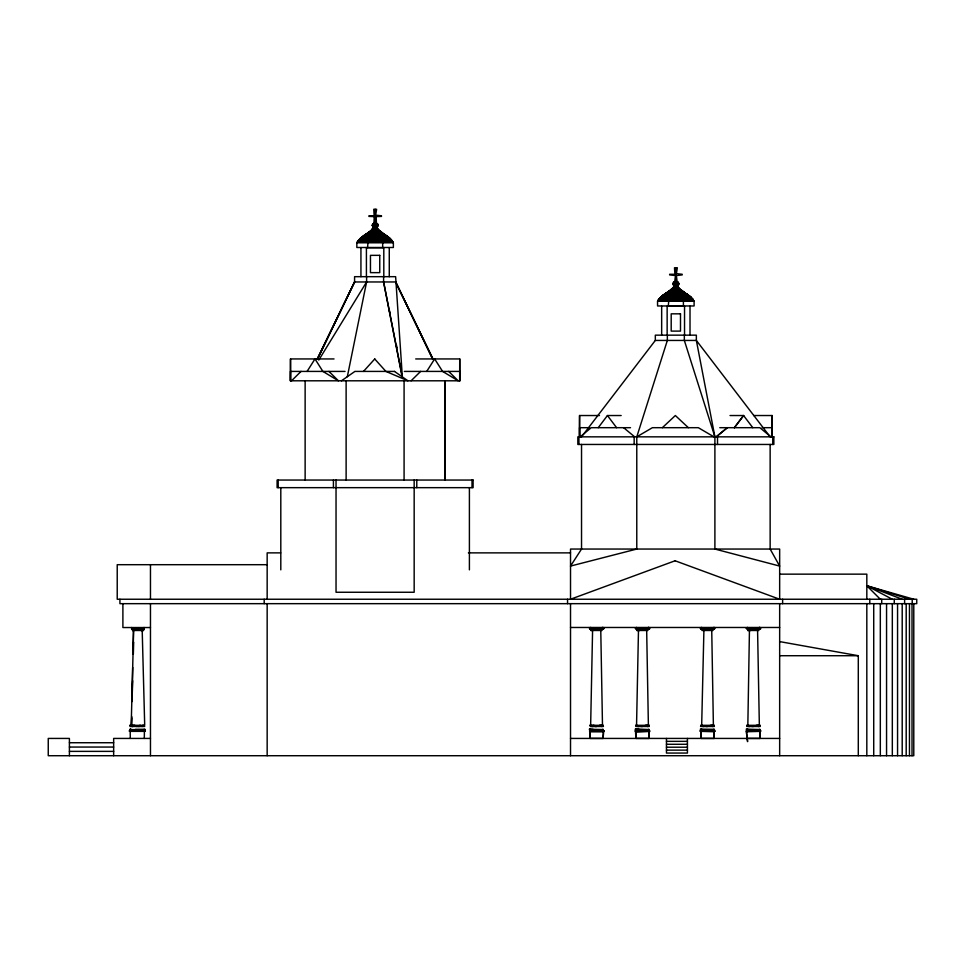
<?xml version="1.0" encoding="UTF-8"?>
<svg xmlns="http://www.w3.org/2000/svg" width="965" height="965" viewBox="0 0 965 965"><rect width="100%" height="100%" fill="white"/><g stroke="black" fill="none" stroke-linecap="round" stroke-linejoin="round"><path stroke-width="1.45" d="M589.748 731.735L590.278 738.418L590.206 731.735M590.278 738.418L603.053 738.43L603.776 730.963M635.489 730.951L635.899 738.418L636.104 731.735M636.164 738.418L648.95 738.43L649.385 731.361L635.923 731.735M700.904 731.735L701.229 738.418L701.241 732.158L700.554 731.349L714.293 731.747C715.391 731 713.087 728.997 714.028 730.336M701.229 738.418L714.016 738.43L714.1 731.747M746.162 730.951C749.781 755.378 745.257 730.445 747.139 729.624L759.925 729.637L759.925 730.336M747.127 738.418L759.913 738.43L760.348 731.361L746.886 731.735M334.035 358.944L290.501 358.944L290.417 380.801L459.81 380.801L459.726 358.944L415.698 358.944M579.567 415.529L579.507 436.843L579.567 415.529L599.482 415.529M772.048 436.843L772.109 415.529L753.629 415.529M459.654 380.801L459.726 358.944M602.799 729.637L603.921 730.963L589.458 730.951L603.221 730.336M648.697 729.637L649.819 730.963L635.356 730.951L649.119 730.336M759.66 729.637L760.782 730.963L746.319 730.951L760.082 730.336M290.417 380.801L290.477 371.416L345.06 371.416M132.289 725.33L131.192 725.33L133.653 629.699M131.71 716.428L131.542 725.33L131.722 717.912M132.7 667.442L132.012 701.579L132.675 680.795M132.965 654.077L133.435 630.326M590.652 725.318L592.594 629.699L600.761 629.699L602.486 725.33M636.55 725.318L638.492 629.699L646.659 629.699L648.384 725.33M703.919 629.699L701.676 725.318M133.351 654.077L133.665 642.207M373.925 223.723L374.227 216.606M674.656 282.202L675.476 275.556L669.65 274.904L669.65 274.277L674.897 274.277L674.499 267.751L677.346 267.751L676.405 273.614L682.195 274.277L682.195 274.904L676.369 275.556L677.189 282.202M591.412 628.601L591.304 627.925M602.112 628.891C600.785 627.322 604.464 627.057 603.559 628.818C600.725 628.336 598.095 627.383 591.147 628.372M637.31 628.601L637.202 627.925M647.708 628.372L648.54 627.491L649.602 628.372L648.77 629.264L647.708 628.372L636.683 628.878L648.239 628.891L647.503 628.601M702.375 628.601L702.267 627.925M710.457 628.891L713.026 628.891C716.03 624.548 713.871 632.063 712.954 628.372L702.11 628.372M748.273 628.601L748.165 627.925M758.659 628.372L759.491 627.491L760.553 628.372L759.491 629.264L758.671 628.372L747.646 628.878L759.202 628.891L758.466 628.601M601.617 628.601L602.365 627.527A1.255 1.255 0 0 1 603.149 627.527L603.897 628.601L602.643 629.264M647.479 628.372L648.263 627.527A1.255 1.255 0 0 1 649.047 627.527L649.686 628.818L648.01 629.144M758.442 628.372L759.226 627.527A1.255 1.255 0 0 1 760.01 627.527L760.649 628.818L758.973 629.144M648.77 731.747L648.95 738.43M759.732 731.747L759.913 738.43M347.328 376.724L366.604 281.961L366.604 276.678M144.4 731.735L144.304 738.43M377.785 226.703L372.587 226.703L373.66 223.289L376.712 223.289L378.232 225.291L376.712 227.282L373.66 227.282L372.14 225.291L373.66 223.289L373.66 227.282L372.587 223.88L377.785 223.88M376.712 223.289L377.339 225.291L376.712 227.282M678.528 285.17L673.329 285.17L674.402 281.768L677.442 281.768L678.974 283.758L677.442 285.749L674.402 285.749L672.882 283.758L674.402 281.768M677.442 281.768L678.081 283.758L677.442 285.749M700.264 730.951L714.739 730.963M746.56 731.361L760.625 730.963M367.532 247.498L368.208 240.514L374.83 226.28M668.275 305.965L668.938 298.993L675.572 284.747C670.952 291.828 661.821 293.951 657.539 301.273L657.575 305.965L694.1 305.965L694.1 301.273C690.035 293.891 680.566 292.178 676.489 284.747M367.532 242.794L368.98 238.452L381.501 239.115L382.671 242.794L382.671 247.498M668.275 301.273L668.709 299.729L659.179 298.993L657.575 301.273L694.1 301.273L693.594 300.489L658.046 300.489C662.364 293.722 671.23 291.888 675.186 284.747M145.076 730.951L129.527 730.951M581.533 444.455L581.533 549.049L570.52 566.081L636.779 549.049L636.779 436.843L667.346 340.44L667.346 335.157M674.656 287.606L675.283 285.736L676.694 286.689L681.676 296.303L683.401 301.273L683.401 305.965M376.157 216.594L381.465 216.425L381.465 215.798L375.662 215.147L376.615 209.284L373.757 209.284L374.155 215.798L368.907 215.798L368.907 216.425L374.215 216.594M373.925 229.127L373.769 227.258C369.535 234.013 360.62 235.689 356.845 242.794L356.845 247.498L393.37 247.498L393.37 242.794C389.293 235.412 379.824 233.699 375.747 226.28M669.179 298.269L693.063 299.729L692.496 298.993L659.143 298.993L659.783 298.269L691.893 298.269L693.051 299.729L658.576 299.729L659.771 298.269L668.938 298.993L669.445 297.594L661.061 296.93L660.374 297.594L691.266 297.594L680.349 289.343L671.326 289.343L670.422 290.163L681.23 290.163L677.707 289.343L676.115 284.747M714.016 731.747L714.631 731.361M356.845 242.794L362.454 236.654L370.584 230.876L372.864 231.684L373.588 230.02M590.025 731.735L603.33 731.747L603.921 730.963M129.841 731.361L144.774 731.361M317.582 359.125L354.577 281.961L354.577 276.678L395.626 276.678L402.333 376.724L383.6 281.961L383.6 276.678M317.328 359.125L354.577 281.961L395.626 281.961L433.068 359.125M317.135 359.125L354.577 281.961M376.422 227.258L376.615 230.02L382.671 242.794M390.536 239.115L361.718 237.233L360.331 238.452L389.872 238.452L388.485 237.233L361.694 237.233L359.668 239.115L390.536 239.115L362.454 236.654L369.86 236.654L372.49 232.469C380.089 232.348 387.882 234.772 392.333 241.25L357.846 241.25L359.04 239.803L391.163 239.803L392.333 241.25L368.449 239.803M318.788 360.078L366.604 281.961M307.087 371.416L314.988 358.944L322.889 371.416L338.438 380.801L328.944 371.416M426.711 371.416L434.648 358.944L442.597 371.416L458.206 380.801L448.677 371.416M375.566 223.88L376.266 223.289L378.232 225.291L376.266 227.282L375.192 223.289L375.192 227.282L377.339 225.291M676.308 282.347L676.996 281.768L678.974 283.758L676.996 285.749L675.922 281.768L675.922 285.749L678.081 283.758M590.797 628.878L591.026 627.853M748.225 628.372L747.658 627.853L747.766 628.878M647.889 628.372L648.239 627.865L648.239 628.891M758.852 628.372L759.202 627.865L759.202 628.891M141.023 628.891L144.123 628.891L144.123 627.853L144.123 628.891L131.71 628.891M598.252 427.688L607.431 415.529L621.158 415.529M581.533 436.843L655.319 340.44L655.319 335.157L696.356 335.157L696.356 340.44L714.896 436.843L714.896 549.049L779.66 566.081L770.142 549.049L770.142 444.455M378.762 230.02L377.942 229.127L372.237 229.127L373.744 227.258L371.416 230.02L378.762 230.02L388.473 237.233L370.174 236.123M677.177 285.724L674.487 285.736L673.751 286.689L677.913 286.689L676.393 285.736L676.694 286.689M357.882 241.25L359.04 239.803L382.237 241.25M678.528 282.347L673.329 282.347L674.402 285.749L673.751 286.689L675.271 285.736M376.145 216.606L376.447 223.723M367.967 241.25L358.449 240.514L359.04 239.803M363.491 371.416L374.77 358.944M589.868 627.745C588.3 629.892 593.258 629.276 591.135 627.745M377.026 223.88L375.723 225.291L375.192 223.289L373.346 226.703L374.806 226.703M677.768 282.347L676.465 283.758L675.922 281.768L674.089 285.17L675.548 285.17M660.398 297.594L662.448 295.7L689.215 295.7L680.759 294.602L678.455 290.935L684.089 292.359L667.587 292.359L680.434 294.096M291.539 380.801L301.032 371.416M411.09 380.801L420.631 371.416M662.352 427.688L675.355 415.529L688.359 427.688M589.856 730.324L589.699 731.361L603.668 731.361M635.054 730.951L635.754 730.324M683.401 301.273L682.231 297.594L661.749 296.303L669.517 290.935L682.146 290.935L683.099 291.671L668.576 291.671L663.184 295.133L691.266 297.594L662.46 295.7M129.37 730.963L144.497 730.336L145.245 730.951L129.37 730.963L130.118 730.324M580.194 436.843L591.219 427.688L630.507 427.688M373.033 225.291L374.806 223.88L374.106 223.289L372.14 225.291L378.232 225.291M673.775 283.758L675.548 282.347L674.849 281.768L672.882 283.758L678.974 283.758M367.81 233.204L368.775 232.469L381.416 232.469L382.369 233.204L367.834 233.204L363.998 235.617L386.205 235.617L367.834 233.204M341.453 380.801L354.915 371.416L394.552 371.416M591.376 627.745C589.205 626.333 588.71 630.205 591.135 628.987M636.779 436.843L652.4 427.688L698.322 427.688L713.943 436.843M363.974 235.617L365.832 234.543L384.36 234.543L368.787 232.469M702.11 629.132C699.89 630.145 700.421 626.369 702.339 627.745M701.073 627.515C698.178 629.168 704.329 629.831 702.098 627.745M636.514 627.479C632.437 628.83 640.036 629.952 636.562 627.515M713.605 629.264L714.86 628.601L714.112 627.527A1.255 1.255 0 0 0 713.304 627.612L712.58 628.601M747.477 627.479C743.352 628.903 751.035 629.904 747.525 627.515M747.525 629.216L746.452 628.143L748.237 627.745M685.066 294.808L687.719 294.602L668.576 291.671M139.816 725.33L144.702 725.33L142.181 629.699L132.543 629.433M131.192 725.33L131.843 725.33M144.087 725.33L142.615 725.33M129.913 726.476L132.917 726.5M143.29 629.433L144.123 629.433L141.023 629.433M131.3 725.33L129.901 725.33L134.835 725.33M144.702 726.476L141.976 726.5M649.349 726.476L647.479 726.476M760.311 726.476L758.442 726.476M143.942 729.395L144.967 729.395L135.329 729.395M373.009 228.21L377.17 228.21L377.942 229.127M370.596 230.876L379.607 230.876M369.704 231.684L380.5 231.684L376.965 230.876L375.65 227.258L377.17 228.21M383.346 233.892L366.857 233.892L379.703 235.617L381.501 239.115M363.214 236.123L386.989 236.123M362.43 236.654L388.473 237.233M358.413 240.514L391.766 240.514L392.321 241.25M357.303 242.01L392.864 242.01M356.809 242.794L393.37 242.794L392.852 242.01M672.991 287.606L678.684 287.606M672.183 288.499L679.493 288.499M664.74 294.096L686.935 294.096M687.719 294.602L663.956 294.602L689.927 296.303L691.266 297.594M663.16 295.133L688.479 295.133M661.713 296.303L689.927 296.303M661.037 296.93L690.614 296.93M655.319 340.44L696.356 340.44L770.142 436.843M404.335 371.416L459.75 371.416L459.81 380.801L459.774 371.416M730.023 415.529L743.569 415.529L752.784 427.688M772.072 427.688L772.181 436.843M589.506 427.688L579.555 427.688L579.639 436.843M719.781 427.688L759.841 427.688L770.902 436.843M762.121 427.688L772.084 427.688L772.109 415.529M280.682 552.873L267.16 552.873L267.16 599.241M468.399 552.873L570.52 552.873M267.16 564.694L117.223 564.694L117.223 599.241L916.75 599.241L916.75 603.668L119.925 603.668L119.925 599.241M779.66 574.151L866.823 574.151L866.823 599.241M570.52 627.479L779.66 627.479M150.468 627.54L122.893 627.54L122.893 603.668M712.737 628.372L713.304 628.891L701.76 628.878M752.073 628.891L753.544 628.891M590.918 628.878L591.726 628.878M592.655 628.878L593.837 628.891M595.224 628.891L596.684 628.891M600.652 628.891L602.341 628.891L601.991 628.372M636.803 628.878L636.695 627.853L637.045 628.372M638.541 628.878L639.735 628.891M641.11 628.891L642.581 628.891M646.55 628.891L648.118 628.891M749.503 628.878L750.698 628.891M757.513 628.891L758.381 628.891M136.306 628.891L131.916 628.891M140.202 629.699L133.206 629.699M757.573 629.699L759.346 725.33M133.532 630.483C126.946 630.495 151.396 630.483 141.023 630.483M749.347 630.483L750.493 630.483M757.501 630.483L747.766 630.483L748.466 630.483M591.605 630.483L590.906 630.483L600.652 630.483M602.063 630.483L600.483 630.483M637.503 630.483L636.803 630.483M638.384 630.483L639.53 630.483M646.55 630.483L637.033 630.483M647.961 630.483L646.381 630.483M711.615 630.483L701.869 630.483M713.026 630.483L711.446 630.483M758.924 630.483L757.344 630.483M779.66 655.718L858.295 655.718L858.295 755.716M701.953 725.318L700.747 725.318L714.269 725.33L712.098 725.33M710.385 725.33L711.868 725.33M756.271 725.33L757.766 725.33M757.995 725.33L760.155 725.33L746.729 725.318L747.839 725.318L749.455 629.699L757.622 629.699M132.917 725.33L140.311 725.33M590.99 725.318L589.784 725.318L603.221 725.33L601.135 725.33M599.422 725.33L600.906 725.33M636.876 725.318L635.682 725.318L649.119 725.33M645.308 725.33L646.803 725.33M647.033 725.33L649.192 725.33M713.388 725.33L711.724 629.699L703.557 629.699M136.608 726.476L137.307 726.476M138.453 726.5L142.157 726.476M590.17 726.488L602.112 726.5M591.714 726.464L593.186 726.476M594.874 726.476L596.684 726.476M601.581 726.476L603.451 726.476M637.612 726.464L639.071 726.476M640.772 726.476L642.581 726.476M702.677 726.464L704.136 726.476M705.837 726.476L707.647 726.476M712.544 726.476L714.414 726.476M748.575 726.464L750.034 726.476M751.735 726.476L753.544 726.476M131.891 726.476L139.286 726.476M590.182 729.25L589.289 729.25L593.173 729.395M635.465 729.25L639.071 729.395M701.302 729.25L700.252 729.25L714.486 729.395M747.187 729.25L746.138 729.25L759.925 729.637M747.429 729.395L748.563 729.637M759.371 729.395L760.106 729.395M603.065 730.336L603.065 729.637L589.567 729.395M602.51 729.395L603.246 729.395M636.466 729.395L648.962 729.637L648.962 730.336M648.408 729.395L649.143 729.395M701.531 729.395L702.677 729.637M713.473 729.395L714.209 729.395M150.468 738.43L113.653 738.43L113.653 755.716M570.52 738.43L779.66 738.43M666.465 741.349L687.43 741.349M69.408 742.736L113.653 742.736M666.465 744.28L687.43 744.28M69.408 747.055L113.653 747.055M666.465 747.212L687.43 747.212M666.465 750.131L687.43 750.131M69.408 751.373L113.653 751.373M701.76 627.853L713.304 627.865M747.658 627.853L759.202 627.865M590.797 627.853L602.341 627.865M636.695 627.853L648.239 627.865M709.106 628.891L701.881 628.878L701.989 627.853M591.026 628.878L602.341 628.891M602.232 629.433L591.726 629.433M636.803 629.433L647.419 629.433M702.689 629.433L713.183 629.433M747.766 629.433L758.381 629.433M143.29 628.891L144.123 628.891M141.421 629.699L142.181 629.699M592.763 725.33L594.078 725.33M601.424 725.33L602.425 725.33M746.693 726.464L758.96 726.5M635.73 726.464L647.998 726.5M700.53 726.464L713.063 726.5M636.08 729.25L635.187 729.25L648.962 729.637M714.028 729.637L700.976 729.624L700.976 730.324M603.065 729.637L590.278 729.624L590.278 730.324M714.184 730.336L700.421 730.951L714.884 730.963M649.566 731.361L635.646 731.735M714.293 731.747L714.016 738.43M603.33 731.747L603.053 738.43M369.86 236.654L389.872 238.452L389.197 237.824L360.982 237.824L368.98 238.452M670.916 294.602L689.215 295.7M668.938 298.993L682.979 299.729M380.029 236.123L387.749 236.654M381.754 239.803L391.766 240.514L391.163 239.803M682.496 298.269L692.496 298.993L693.063 299.729M360.331 238.452L368.714 239.115M636.285 629.252L635.597 627.925L637.274 627.745M684.089 292.359L673.22 290.935L671.242 294.096L666.574 293.01L685.102 293.01L669.529 290.935M376.965 230.876L377.713 232.469L382.369 233.204M779.66 641.604L858.295 655.718M673.968 289.343L678.069 290.163L677.707 289.343M373.238 230.876L377.339 231.684M365.844 234.543L370.5 235.617M880.321 599.241L866.823 585.779L913.783 599.241M892.323 599.241L866.823 585.779L909.476 599.241M671.326 289.343L673.606 290.163M866.823 585.779L902.203 599.241M130.408 729.263L131.891 729.637M374.541 227.258L375.964 228.21L375.662 227.258M394.48 371.416L407.942 380.801L385.904 371.416L374.697 358.944M623.631 427.688L634.668 436.843M759.805 730.336L760.48 730.951M713.919 730.336L714.582 730.951M648.842 730.336L649.517 730.951M602.956 730.336L603.62 730.951M691.893 298.269L692.496 298.993M607.431 415.529L616.611 427.688M379.703 235.617L377.713 232.469M680.759 294.602L681.387 295.7M674.499 285.736L674.981 286.689M432.887 359.125L395.626 281.961L432.622 359.125M681.676 296.303L682.231 297.594M714.896 436.843L684.342 340.44L684.342 335.157M700.662 731.361L700.12 730.951L701.241 729.624M389.233 309.656L389.824 312.576M396.35 344.65L396.941 347.569M400.21 363.6L400.801 366.519M130.203 731.735L130.299 738.43M383.6 281.961L402.103 376.724M290.574 380.801L290.501 358.944M131.638 627.515L131.638 629.264M144.316 730.336L144.316 729.624L130.299 729.637L130.299 730.336M913.783 603.668L913.783 755.716L48.25 755.716L48.25 738.43L69.408 738.43L69.408 755.716M912.215 599.241L912.215 603.668M912.022 603.752L912.022 755.716M909.476 603.668L909.476 755.716M906.195 603.752L906.195 755.716M904.603 599.241L904.603 603.668M902.203 603.668L902.203 755.716M897.559 603.752L897.559 755.716M894.266 599.241L894.266 603.668M892.323 603.668L892.323 755.716M886.558 603.752L886.558 755.716M881.708 599.241L881.708 603.668M880.321 603.668L880.321 755.716M873.723 603.752L873.723 755.716M869.791 599.241L869.791 603.668M866.823 603.668L866.823 755.716M782.627 599.241L782.627 603.668M779.66 603.668L779.66 755.716M772.76 436.843L772.76 444.455M746.874 729.624L746.874 730.324M717.514 436.843L717.514 444.455M690.011 306.255L690.011 335.157M687.43 738.43L687.43 753.062L666.465 753.062L666.465 738.43M684.535 335.157L684.535 306.255L667.141 306.255L667.141 335.157M675.922 267.751L675.922 285.749M661.664 306.255L661.664 335.157M636.176 729.624L636.176 730.324M635.911 729.624L635.911 730.324M634.162 436.843L634.162 444.455M590.013 729.624L590.013 730.324M578.928 436.843L578.928 444.455M570.52 603.668L570.52 755.716M567.553 599.241L567.553 603.668M472.018 480.051L472.018 487.663M469.4 487.663L469.4 569.845M445.07 381.356L445.07 480.051M444.72 381.356L444.72 480.051M416.784 480.051L416.784 487.663M414.166 480.051L414.166 592.257L336.037 592.257L336.037 480.051M404.082 381.356L404.082 480.051M389.269 247.788L389.269 276.678M383.805 276.678L383.805 247.788L366.411 247.788L366.411 276.678M376.266 223.289L376.266 227.282M375.192 209.284L375.192 227.282M374.106 223.289L374.106 227.282M360.934 247.788L360.934 276.678M346.121 381.356L346.121 480.051M333.42 480.051L333.42 487.663M305.133 381.356L305.133 480.051M280.803 487.663L280.803 569.845M278.185 480.051L278.185 487.663M267.16 603.668L267.16 755.716M264.193 599.241L264.193 603.668M150.468 564.694L150.468 599.241M150.468 603.668L150.468 755.716M144.05 627.479L144.05 629.264M743.569 415.529L734.365 427.688L743.569 415.529M727.308 427.688L716.247 436.843L727.308 427.688M675.09 560.774L570.52 599.241L570.52 549.049L779.66 549.049L779.66 599.241L675.09 560.774M129.913 729.395L130.673 729.395L129.913 729.395M379.752 255.351L370.451 255.351L370.451 272.637L379.752 272.637L379.752 255.351M680.494 313.83L671.194 313.83L671.194 331.104L680.494 331.104L680.494 313.83M773.846 436.843L577.842 436.843L577.842 444.455L773.846 444.455L773.846 436.843M473.103 480.051L277.1 480.051L277.1 487.663L473.103 487.663L473.103 480.051"/></g></svg>
